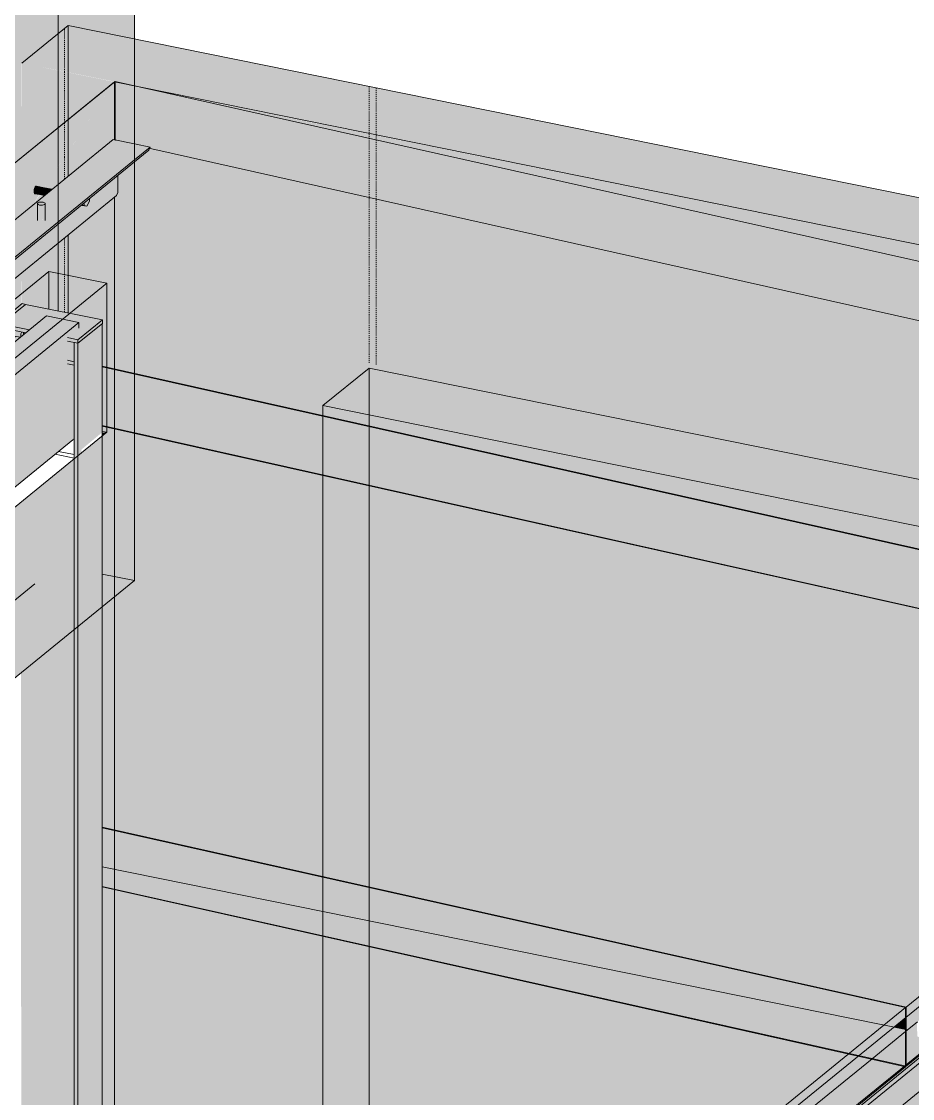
# Model space of a CAD drawing. Header units: inches. Extents: x -8719 to -3484, y -2874 to 4085.
# Drawn here: x -5121.7 to -5035.7, y -563.6 to -459.6 of the extents above; entities that cross this region are included whole.
import ezdxf

# ---------------------------------------------------------------- set-up
doc = ezdxf.new("R2010")
doc.units = ezdxf.units.IN
doc.header["$MEASUREMENT"] = 0
doc.linetypes.add('Dash 1_16_', pattern=[0.125, 0.0625, -0.0625])
for name, color, linetype, lineweight in [('A-DETL-1', 90, 'Dash 1_16_', 9), ('A-FLOR', 192, 'Continuous', 13), ('A-GENM', 5, 'Continuous', 9), ('I-WALL', 2, 'Continuous', 13), ('S-BEAM', 12, 'Continuous', 9), ('S-COLS', 52, 'Continuous', 9), ('S-COLS-1', 22, 'Continuous', 9), ('S-FNDN', 32, 'Continuous', 13), ('S-FSTN', 2, 'Continuous', 9)]:
    doc.layers.add(name, color=color, linetype=linetype, lineweight=lineweight)
for name, color, linetype, lineweight, transparency in [('A-FLOR-1', 192, 'Continuous', 13, 0.4), ('A-WALL-PATT-1', 235, 'Continuous', 13, 0.4), ('A-WALL-PATT-3', 25, 'Continuous', 13, 0.4), ('I-WALL-1', 2, 'Continuous', 13, 0.4), ('S-FNDN-2', 25, 'Continuous', 13, 0.4)]:
    doc.layers.add(name, color=color, linetype=linetype, lineweight=lineweight, transparency=transparency)

# ---------------------------------------------------------------- blocks, each defined once
blk = doc.blocks.new('LVL-Laminated Veneer Lumber - _2_-1 3_4_ x 11 7_8_ LVL-2285549-STRUCTURAL - 3D - SOUTHEAST')
at = {"layer": 'S-BEAM'}
for p, q in [((9149.02, -488.02), (9126.84, -506.07)), ((9129.98, -506.7), (9152.15, -488.66)), ((9149.02, -488.02), (9152.15, -488.66)), ((9152.15, -488.66), (9152.15, -489.21)), ((9151.56, -499.99), (9145.59, -504.85)), ((9151.69, -499.88), (9151.59, -499.97)), ((9129.98, -506.7), (9126.84, -506.07)), ((9143.48, -506.57), (9138.45, -510.66)), ((9136.34, -512.38), (9131.31, -516.47))]:
    blk.add_line(p, q, dxfattribs=at)
blk = doc.blocks.new('L-Angle - L6X4X1_2-2254302-STRUCTURAL - 3D - SOUTHEAST')
at = {"layer": 'S-BEAM'}
for p, q in [((9155.34, -623.12), (9263.72, -534.93)), ((9233.12, -556.19), (9231.97, -557.12)), ((9231.97, -557.12), (9228.75, -559.75)), ((9228.75, -559.75), (9217.19, -569.15))]:
    blk.add_line(p, q, dxfattribs=at)
blk = doc.blocks.new('L-Angle - L6X4X1_2-2285424-STRUCTURAL - 3D - SOUTHEAST')
at = {"layer": 'S-BEAM'}
for p, q in [((9155.46, -471), (9140.08, -483.51)), ((9155.46, -471), (9157.52, -471.41)), ((9157.52, -471.41), (9159.04, -471.72)), ((9157.52, -472.96), (9159.04, -471.72)), ((9157.52, -473.15), (9158.91, -472.02)), ((9159.04, -471.72), (9158.91, -472.02)), ((9158.91, -472.02), (9158.91, -472.02)), ((9139.64, -487.5), (9157.52, -472.96)), ((9139.83, -487.54), (9157.52, -473.15)), ((9155.91, -474.46), (9155.91, -476.12)), ((9141.64, -487.91), (9155.78, -476.41)), ((9140.08, -483.51), (9136.06, -486.78))]:
    blk.add_line(p, q, dxfattribs=at)
blk.add_polyline3d([(9155.91, -476.12, 0), (9155.78, -476.41, 0), (9155.78, -476.41, 0)], dxfattribs=at)
blk = doc.blocks.new('050523 - W_P_C - Fastenings - Lag Bolt or Thru Bolt - 3_4_ x 5_-2254116-STRUCTURAL - 3D - SOUTHEAST')
at = {"layer": 'A-GENM'}
for p, q in [((9152.45, -477.35), (9152.37, -477.33)), ((9152.64, -477.35), (9152.4, -477.3)), ((9152.64, -477.11), (9152.64, -477.35)), ((9152.9, -477.44), (9153.15, -476.94)), ((9153.15, -476.94), (9153.15, -476.7)), ((9152.9, -477.44), (9152.45, -477.35)), ((9152.64, -477.35), (9152.9, -477.44))]:
    blk.add_line(p, q, dxfattribs=at)
at = {"layer": 'S-FSTN'}
for p, q in [((9147.9, -476.22), (9148.32, -476.31)), ((9147.97, -475.51), (9148.02, -475.49)), ((9148.02, -475.49), (9148.05, -475.49)), ((9148.81, -475.64), (9148.05, -475.49)), ((9148.05, -475.49), (9148.06, -475.49)), ((9149.57, -475.79), (9148.81, -475.64)), ((9148.36, -476.31), (9148.81, -476.41))]:
    blk.add_line(p, q, dxfattribs=at)
for points in [[(9147.81, -475.99, 0), (9147.81, -475.9, 0), (9147.83, -475.8, 0), (9147.86, -475.71, 0), (9147.89, -475.62, 0), (9147.93, -475.56, 0), (9147.97, -475.51, 0)], [(9147.89, -476.22, 0), (9147.86, -476.19, 0), (9147.83, -476.14, 0), (9147.81, -476.07, 0), (9147.81, -475.99, 0)]]:
    blk.add_polyline3d(points, dxfattribs=at)
blk = doc.blocks.new('050523 - W_P_C - Fastenings - Lag Bolt or Thru Bolt - 3_4_ x 2_-V454-STRUCTURAL - 3D - SOUTHEAST')
at = {"layer": 'S-FSTN'}
for p, q in [((9148.15, -477.18), (9148.15, -478.8)), ((9148.15, -477.19), (9148.16, -477.23)), ((9148.16, -477.23), (9148.21, -477.26)), ((9148.21, -477.26), (9148.27, -477.29)), ((9148.27, -477.29), (9148.35, -477.32)), ((9148.35, -477.32), (9148.45, -477.33)), ((9148.69, -477.04), (9148.6, -477.03)), ((9148.64, -477.32), (9148.73, -477.31)), ((9148.73, -477.31), (9148.8, -477.28)), ((9148.9, -477.18), (9148.89, -477.17)), ((9148.89, -477.21), (9148.9, -477.18)), ((9148.9, -478.8), (9148.9, -477.18))]:
    blk.add_line(p, q, dxfattribs=at)
for points in [[(9148.18, -477.11, 0), (9148.15, -477.15, 0), (9148.15, -477.19, 0)], [(9148.4, -477.04, 0), (9148.31, -477.05, 0), (9148.24, -477.08, 0), (9148.18, -477.11, 0)], [(9148.6, -477.03, 0), (9148.5, -477.03, 0), (9148.42, -477.03, 0)], [(9148.46, -477.33, 0), (9148.54, -477.33, 0), (9148.64, -477.32, 0)], [(9148.89, -477.17, 0), (9148.88, -477.13, 0), (9148.83, -477.1, 0), (9148.77, -477.07, 0), (9148.69, -477.04, 0)], [(9148.8, -477.28, 0), (9148.86, -477.25, 0), (9148.89, -477.21, 0)]]:
    blk.add_polyline3d(points, dxfattribs=at)
blk = doc.blocks.new('051200 - Structural Steel Framing - Moment Frame - Bolted - 1-2326737-STRUCTURAL - 3D - SOUTHEAST')
at = {"layer": 'A-GENM'}
for p, q in [((9144.28, -489.29), (9144.31, -489.23)), ((9144.28, -489.79), (9144.28, -489.29)), ((9145.73, -489.58), (9145.35, -489.51)), ((9145.82, -489.4), (9145.73, -489.58)), ((9145.73, -489.58), (9145.73, -490.08)), ((9146.79, -489.69), (9146.79, -489.62)), ((9145.27, -489.85), (9146.48, -490.09)), ((9145.35, -490), (9145.73, -490.08)), ((9145.93, -490.16), (9145.56, -490.08)), ((9145.73, -490.08), (9145.93, -490.16)), ((9145.93, -490.16), (9146.02, -489.98)), ((9144.28, -491.58), (9144.31, -491.52)), ((9144.28, -491.88), (9144.28, -491.58))]:
    blk.add_line(p, q, dxfattribs=at)
for points in [[(9146.59, -489.62, 0), (9146.56, -489.69, 0), (9146.53, -489.76, 0), (9146.52, -489.84, 0), (9146.52, -489.92, 0)], [(9146.78, -489.85, 0), (9146.79, -489.77, 0), (9146.79, -489.69, 0)], [(9146.52, -489.92, 0), (9146.52, -489.99, 0), (9146.53, -490.05, 0)]]:
    blk.add_polyline3d(points, dxfattribs=at)
at = {"layer": 'S-FSTN'}
for p, q in [((9144.31, -488.76), (9146.66, -486.84)), ((9146.99, -486.91), (9144.64, -488.82)), ((9146.99, -486.91), (9144.64, -488.82)), ((9146.99, -486.91), (9146.66, -486.84)), ((9154.41, -488.41), (9146.99, -486.91)), ((9144.31, -491.86), (9144.31, -488.76)), ((9144.31, -488.76), (9144.64, -488.82)), ((9152.05, -490.32), (9154.41, -488.41)), ((9154.41, -488.75), (9152.05, -490.67)), ((9154.41, -488.75), (9154.41, -488.41)), ((9144.64, -488.82), (9147.36, -489.37)), ((9144.64, -489.17), (9144.64, -488.82)), ((9144.64, -488.82), (9144.64, -491.59)), ((9145, -489.24), (9144.64, -489.17)), ((9147.02, -489.65), (9145, -489.24)), ((9151.03, -490.12), (9152.05, -490.32)), ((9152.05, -490.67), (9151.03, -490.46)), ((9152.05, -490.67), (9152.05, -490.32)), ((9145, -491.09), (9145.2, -491.13)), ((9151.03, -492.31), (9151.7, -492.45)), ((9151.7, -492.79), (9151.03, -492.65)), ((9151.7, -492.79), (9151.7, -492.45)), ((9150.18, -501.12), (9151.7, -501.42)), ((9151.7, -501.77), (9149.84, -501.39)), ((9151.7, -501.77), (9151.7, -501.42))]:
    blk.add_line(p, q, dxfattribs=at)

msp = doc.modelspace()

# ---------------------------------------------------------------- hatches: boundary and pattern name
at = {"layer": 'A-FLOR-1'}
h = msp.add_hatch(color=256, dxfattribs=at)
h.paths.add_polyline_path([(-5126.66, -487.91), (-5112.49, -476.34), (-5112.39, -476.12), (-5112.39, -474.46), (-5110.78, -473.15), (-5110.78, -471.41), (-5112.84, -471), (-5128.22, -483.51), (-5128.66, -487.51), (-5126.69, -487.91)], flags=0)
h.paths.add_polyline_path([(-5120.15, -477.19), (-5120.09, -477.26), (-5120.14, -477.2)], flags=0)
h.paths.add_polyline_path([(-5119.76, -478.7), (-5120.03, -478.66), (-5120.15, -478.56), (-5120.12, -477.11), (-5119.86, -477.04), (-5119.44, -477.12), (-5119.42, -477.13), (-5119.41, -477.33), (-5119.45, -478.62), (-5119.66, -478.69)], flags=0)
h.paths.add_polyline_path([(-5115.41, -477.44), (-5115.92, -477.33), (-5115.15, -476.71), (-5115.15, -476.94), (-5115.31, -477.26)], flags=0)
for points in [[(-5110.78, -473.15), (-5109.39, -472.02), (-5109.26, -471.72), (-5110.78, -471.41), (-5110.78, -473.15)], [(-4993.37, -519.86), (-4990.33, -517.39), (-5088.13, -497.59), (-5088.13, -498.66), (-4993.42, -519.84)], [(-4993.42, -520.88), (-4993.37, -520.83), (-4993.37, -519.86), (-5088.13, -498.66), (-5088.13, -498.72), (-4993.42, -519.9)], [(-4998.87, -524.34), (-4993.42, -519.9), (-5088.13, -498.72), (-5088.13, -504.37), (-5001, -523.86)], [(-5036.27, -554.77), (-4998.87, -524.34), (-5088.13, -504.37), (-5088.13, -543.17), (-5036.33, -554.76)], [(-5036.27, -555.74), (-4997.93, -524.55), (-4998.87, -524.34), (-5036.27, -554.77)], [(-5036.12, -556.95), (-5001, -528.38), (-5001, -527.04), (-5036.27, -555.74), (-5036.27, -556.92)], [(-5036.27, -560.33), (-5001, -531.6), (-5001, -528.38), (-5002.79, -529.89), (-5002.33, -529.97), (-5002.32, -529.98), (-5002.3, -530.18), (-5002.34, -531.47), (-5002.55, -531.55), (-5002.84, -531.54), (-5003.03, -531.45), (-5003.05, -531.41), (-5003.09, -530.08), (-5018.86, -542.96), (-5018.4, -543.05), (-5018.38, -543.06), (-5018.37, -543.26), (-5018.4, -544.54), (-5018.62, -544.62), (-5018.91, -544.61), (-5019.1, -544.53), (-5019.11, -544.49), (-5019.16, -543.15), (-5034.93, -556.04), (-5034.47, -556.12), (-5034.45, -556.13), (-5034.43, -556.33), (-5034.47, -557.62), (-5034.69, -557.7), (-5034.98, -557.69), (-5035.16, -557.6), (-5035.18, -557.56), (-5035.23, -556.23), (-5036.27, -557.1), (-5036.27, -559.37)], [(-5036.27, -560.48), (-5004.58, -534.7), (-5004.58, -534.55), (-5036.27, -560.33)], [(-5036.33, -555.79), (-5036.27, -555.74), (-5036.27, -554.77), (-5088.13, -543.17), (-5088.13, -543.23), (-5036.33, -554.81)], [(-5038.39, -556.49), (-5036.33, -554.81), (-5088.13, -543.23), (-5088.13, -546.42), (-5046.68, -554.81)], [(-5041.78, -559.25), (-5038.39, -556.49), (-5088.13, -546.42), (-5088.13, -548.88), (-5055.35, -556.21)], [(-5037.43, -556.69), (-5036.33, -555.79), (-5036.33, -554.81), (-5038.39, -556.49), (-5037.82, -556.61)], [(-5036.33, -556.91), (-5036.33, -555.79), (-5037.43, -556.69)], [(-5036.27, -556.92), (-5036.27, -555.74), (-5036.33, -555.79), (-5036.33, -556.91)], [(-5040.84, -559.46), (-5037.43, -556.69), (-5038.39, -556.49), (-5041.78, -559.25)], [(-5039.55, -559.75), (-5036.33, -557.12), (-5036.33, -556.91), (-5037.43, -556.69), (-5040.84, -559.46)], [(-5036.42, -560.45), (-5036.33, -560.38), (-5036.33, -557.12), (-5039.55, -559.75), (-5037.39, -560.23)], [(-5036.33, -557.12), (-5036.27, -557.08), (-5036.27, -556.92), (-5036.33, -556.91)], [(-5036.33, -560.38), (-5036.27, -560.33), (-5036.27, -557.08), (-5036.33, -557.12), (-5036.33, -559.42)], [(-5036.27, -557.08), (-5036.12, -556.95), (-5036.27, -556.92)], [(-5079.18, -590.66), (-5040.84, -559.46), (-5041.78, -559.25), (-5079.18, -589.68)], [(-5079.18, -591.99), (-5039.55, -559.75), (-5040.84, -559.46), (-5079.18, -590.66), (-5079.18, -591.35)], [(-5079.18, -595.24), (-5036.42, -560.45), (-5039.55, -559.75), (-5051, -569.11), (-5050.54, -569.2), (-5050.52, -569.21), (-5050.5, -569.41), (-5050.54, -570.69), (-5050.76, -570.77), (-5051.07, -570.75), (-5051.23, -570.67), (-5051.25, -570.64), (-5051.3, -569.3), (-5067.06, -582.19), (-5066.61, -582.27), (-5066.59, -582.28), (-5066.57, -582.48), (-5066.61, -583.77), (-5066.83, -583.85), (-5067.11, -583.84), (-5067.3, -583.75), (-5067.32, -583.71), (-5067.37, -582.38), (-5079.18, -591.99), (-5079.18, -594.61)], [(-5079.18, -595.39), (-5036.33, -560.47), (-5036.46, -560.48), (-5079.18, -595.24)], [(-5036.33, -560.47), (-5036.33, -560.38), (-5036.42, -560.45)], [(-5036.27, -560.48), (-5036.27, -560.33), (-5036.33, -560.38), (-5036.33, -560.47)]]:
    msp.add_hatch(color=256, dxfattribs=at).paths.add_polyline_path(points, flags=0)
h = msp.add_hatch(color=256, dxfattribs=at)
h.paths.add_polyline_path([(-5119.45, -477.25), (-5119.66, -477.32), (-5119.5, -477.26)], flags=0)
h.paths.add_polyline_path([(-5119.76, -478.7), (-5119.49, -478.64), (-5119.41, -478.54), (-5119.45, -477.12), (-5119.57, -477.06), (-5119.99, -477.07), (-5120.14, -477.15), (-5120.15, -477.23), (-5120.13, -478.61), (-5119.95, -478.69), (-5119.83, -478.7)], flags=0)
h.paths.add_polyline_path([(-5115.41, -477.44), (-5115.15, -476.94), (-5115.15, -476.71), (-5115.92, -477.33), (-5115.66, -477.39)], flags=0)
h = msp.add_hatch(color=256, dxfattribs=at)
h.paths.add_polyline_path([(-5079.18, -589.68), (-5041.78, -559.25), (-5088.13, -548.88), (-5088.18, -569.92), (-5092.6, -573.27), (-5112.73, -569.19), (-5113.9, -570.08), (-5113.9, -581.91), (-5079.23, -589.67)], flags=0)
h.paths.add_polyline_path([(-5123.66, -579.73), (-5123.66, -577.47), (-5125.96, -579.22), (-5125.48, -579.32)], flags=0)
at = {"layer": 'A-WALL-PATT-1'}
for points in [[(-5121.68, -472.71), (-5112.73, -465.42), (-5121.68, -463.61), (-5121.68, -472.7)], [(-5121.68, -478.19), (-5120.6, -477.31), (-5119.98, -476.3), (-5120.45, -476.19), (-5120.49, -475.99), (-5120.45, -475.71), (-5120.33, -475.51), (-5120.24, -475.49), (-5119.48, -475.62), (-5112.74, -465.44), (-5121.68, -472.71), (-5121.68, -476.98)], [(-5110.78, -468.44), (-5110.78, -465.82), (-5112.73, -465.43)], [(-4966.59, -499.04), (-4966.2, -498.72), (-4966.2, -495.09), (-5107.95, -466.44), (-4966.59, -498.07)], [(-5128.22, -483.51), (-5121.68, -478.19), (-5121.68, -472.71), (-5127.56, -477.5), (-5128.03, -481.74)], [(-5119.94, -476.31), (-5119.49, -475.64), (-5120.33, -475.51), (-5120.45, -475.71), (-5120.49, -475.99), (-5120.45, -476.19), (-5120.41, -476.22), (-5119.98, -476.3)], [(-5119.49, -476.41), (-5118.74, -475.79), (-5119.52, -475.67), (-5119.94, -476.31), (-5119.82, -476.34)], [(-5113.47, -493.05), (-5113.47, -492.99), (-5113.9, -492.89), (-5113.9, -492.95)], [(-5113.47, -498.7), (-5113.47, -493.05), (-5113.9, -492.95), (-5113.9, -498.61), (-5113.74, -498.64)], [(-5112.73, -493.21), (-5112.73, -493.15), (-5113.47, -492.99), (-5113.47, -493.05)], [(-5112.73, -498.87), (-5112.73, -493.21), (-5113.47, -493.05), (-5113.47, -498.7)], [(-5110.78, -493.65), (-5110.78, -493.59), (-5112.73, -493.15), (-5112.73, -493.21)], [(-5110.78, -499.3), (-5110.78, -493.65), (-5112.73, -493.21), (-5112.73, -498.87)], [(-5113.9, -499.61), (-5113.47, -499.26), (-5113.9, -499.32)], [(-5112.73, -537.66), (-5112.73, -515.16), (-5113.9, -516.11), (-5113.9, -537.4)], [(-5112.73, -537.72), (-5112.73, -537.66), (-5113.9, -537.4), (-5113.9, -537.46)], [(-5112.73, -541.44), (-5112.73, -537.72), (-5113.9, -537.46), (-5113.9, -541.21)], [(-5112.73, -543.38), (-5112.73, -541.44), (-5113.9, -541.21), (-5113.9, -543.12)], [(-5092.6, -547.88), (-5092.6, -545.52), (-5112.73, -541.44), (-5112.73, -543.38), (-5106.89, -544.68)], [(-5112.73, -568.56), (-5112.73, -543.38), (-5113.9, -543.12), (-5113.9, -568.33), (-5112.98, -568.51)], [(-5092.6, -572.64), (-5092.6, -547.88), (-5112.73, -543.38), (-5112.73, -568.56), (-5106.19, -569.89)]]:
    msp.add_hatch(color=256, dxfattribs=at).paths.add_polyline_path(points, flags=0)
h = msp.add_hatch(color=256, dxfattribs=at)
h.paths.add_polyline_path([(-5113.9, -516.11), (-5112.73, -515.16), (-5112.73, -498.87), (-5113.47, -498.7), (-5113.47, -499.26), (-5113.9, -499.61), (-5113.9, -513.58)], flags=0)
h.paths.add_polyline_path([(-5112.73, -493.15), (-5112.73, -476.58), (-5121.68, -483.91), (-5121.64, -486.84), (-5119.06, -487.37), (-5119.06, -483.74), (-5113.47, -484.87), (-5113.47, -492.99)], flags=0)
h.paths.add_polyline_path([(-5120.6, -477.31), (-5119.55, -476.39), (-5119.95, -476.34), (-5120.49, -477.15)], flags=0)
h.paths.add_polyline_path([(-5118.74, -475.79), (-5112.84, -471), (-5112.73, -471), (-5112.74, -465.44), (-5119.49, -475.64), (-5119.16, -475.71)], flags=0)
h = msp.add_hatch(color=256, dxfattribs=at)
h.paths.add_polyline_path([(-5112.73, -515.16), (-5110.78, -513.58), (-5110.78, -499.3), (-5112.73, -498.87), (-5112.73, -513.58)], flags=0)
h.paths.add_polyline_path([(-5110.78, -493.59), (-5110.78, -473.15), (-5112.39, -474.46), (-5112.43, -476.19), (-5112.52, -476.41), (-5112.73, -476.58), (-5112.73, -493.15)], flags=0)
h.paths.add_polyline_path([(-5110.78, -471.41), (-5110.78, -468.44), (-5112.73, -465.43), (-5112.73, -471.02), (-5112.26, -471.11)], flags=0)
h = msp.add_hatch(color=256, dxfattribs=at)
h.paths.add_polyline_path([(-5092.6, -542.17), (-5092.6, -503.37), (-5110.78, -499.3), (-5110.78, -513.58), (-5112.73, -515.16), (-5112.73, -537.66), (-5100.81, -540.33)], flags=0)
h.paths.add_polyline_path([(-4990.33, -517.39), (-4966.59, -498.07), (-5110.78, -465.82), (-5110.78, -471.41), (-5109.26, -471.72), (-5109.39, -472.02), (-5110.78, -473.15), (-5110.78, -493.59), (-5092.6, -497.66), (-5092.6, -496.69), (-5088.13, -493.06), (-5088.13, -497.59), (-4993.37, -516.77)], flags=0)
h = msp.add_hatch(color=256, dxfattribs=at)
h.paths.add_polyline_path([(-5190.87, -578.76), (-5183, -572.69), (-5183.15, -572.13), (-5201.56, -568.01), (-5201.55, -568.7), (-5201.26, -568.76), (-5201.26, -569.45), (-5199.02, -575.18)], flags=0)
h.paths.add_polyline_path([(-5184.81, -566.05), (-5186.76, -558.9), (-5191.58, -562.82), (-5194.42, -562.25), (-5194.42, -562.88), (-5194.12, -562.95), (-5194.12, -563.97), (-5192.55, -564.32)], flags=0)
h.paths.add_polyline_path([(-5194.42, -559.46), (-5192.79, -558.12), (-5194.42, -557.79), (-5194.42, -559.14)], flags=0)
h.paths.add_polyline_path([(-5162.97, -557.24), (-5149.61, -546.94), (-5149.61, -535.13), (-5155.83, -533.74), (-5166.09, -542.09), (-5163.02, -557)], flags=0)
h.paths.add_polyline_path([(-5165.86, -536.21), (-5164.22, -534.88), (-5165.86, -534.55), (-5165.86, -535.9)], flags=0)
h.paths.add_polyline_path([(-5133.26, -531.87), (-5123.66, -524.06), (-5123.66, -507.56), (-5133.26, -515.37), (-5133.26, -529.49)], flags=0)
h.paths.add_polyline_path([(-5149.61, -529.41), (-5149.66, -528.72), (-5150.32, -529.25)], flags=0)
h.paths.add_polyline_path([(-5151.57, -524.59), (-5149.94, -523.26), (-5151.57, -522.93), (-5151.57, -524.28)], flags=0)
h.paths.add_polyline_path([(-5123.69, -488.51), (-5121.68, -486.83), (-5121.68, -483.86), (-5126.66, -487.91), (-5123.75, -488.5)], flags=0)
h = msp.add_hatch(color=256, dxfattribs=at)
h.paths.add_polyline_path([(-5113.9, -499.32), (-5113.47, -499.26), (-5113.47, -498.7), (-5113.9, -498.61), (-5113.9, -499.26)], flags=0)
h.paths.add_polyline_path([(-5113.47, -492.99), (-5113.47, -484.87), (-5119.06, -483.74), (-5119.06, -487.37), (-5113.9, -488.41), (-5113.9, -492.89)], flags=0)
h = msp.add_hatch(color=256, dxfattribs=at)
h.paths.add_polyline_path([(-5092.6, -542.23), (-5092.6, -542.17), (-5112.73, -537.66), (-5112.73, -537.72), (-5101.06, -540.33)], flags=0)
h.paths.add_polyline_path([(-4977.58, -507.99), (-4966.59, -499.04), (-4966.59, -498.07), (-4974.53, -504.53)], flags=0)
h.paths.add_polyline_path([(-5092.6, -497.72), (-5092.6, -497.66), (-5110.78, -493.59), (-5110.78, -493.65), (-5092.88, -497.65)], flags=0)
h = msp.add_hatch(color=256, dxfattribs=at)
h.paths.add_polyline_path([(-5092.6, -545.52), (-5092.6, -542.23), (-5112.73, -537.72), (-5112.73, -541.44), (-5106.32, -542.74)], flags=0)
h.paths.add_polyline_path([(-5092.6, -503.37), (-5092.6, -497.72), (-5110.78, -493.65), (-5110.78, -499.3), (-5094.46, -502.95)], flags=0)
at = {"layer": 'A-WALL-PATT-3'}
h = msp.add_hatch(color=256, dxfattribs=at)
h.paths.add_polyline_path([(-5120.63, -634.84), (-5117.64, -632.4), (-5117.86, -632.34), (-5117.92, -632.27), (-5117.92, -630.55), (-5118.68, -630.38), (-5118.73, -630.17), (-5118.68, -629.89), (-5118.56, -629.69), (-5118.48, -629.67), (-5117.92, -629.79), (-5117.92, -629.52), (-5119.64, -629.18), (-5119.67, -630.24), (-5119.89, -630.32), (-5120.18, -630.31), (-5120.37, -630.22), (-5120.38, -630.18), (-5120.38, -629.64), (-5121.08, -630.21), (-5121.08, -634.29), (-5120.88, -634.68)], flags=0)
h.paths.add_polyline_path([(-5117.17, -632.03), (-5116.07, -631.13), (-5116.3, -631.07), (-5116.36, -630.99), (-5116.36, -630.87), (-5117.17, -630.71), (-5117.17, -631.22)], flags=0)
h.paths.add_polyline_path([(-5115.11, -630.35), (-5105.15, -622.25), (-5107.39, -621.84), (-5115.61, -628.53), (-5115.61, -630.25), (-5115.32, -630.31)], flags=0)
h.paths.add_polyline_path([(-5116.36, -630.1), (-5116.36, -629.14), (-5117.05, -629.7), (-5117.17, -629.72), (-5117.17, -629.94), (-5116.45, -630.08)], flags=0)
h.paths.add_polyline_path([(-5104.4, -621.64), (-5094.44, -613.53), (-5096.68, -613.12), (-5106.6, -621.19), (-5104.61, -621.59)], flags=0)
h.paths.add_polyline_path([(-5093.69, -612.92), (-5083.73, -604.82), (-5085.97, -604.41), (-5095.88, -612.48), (-5093.9, -612.88)], flags=0)
h.paths.add_polyline_path([(-5082.98, -604.2), (-5073.02, -596.1), (-5075.25, -595.69), (-5085.17, -603.76), (-5083.19, -604.16)], flags=0)
h.paths.add_polyline_path([(-5072.27, -595.49), (-5062.31, -587.38), (-5064.54, -586.97), (-5074.46, -595.04), (-5072.47, -595.44)], flags=0)
h.paths.add_polyline_path([(-5061.55, -586.77), (-5051.59, -578.67), (-5053.83, -578.26), (-5063.75, -586.33), (-5061.76, -586.73)], flags=0)
h.paths.add_polyline_path([(-5050.84, -578.05), (-5040.88, -569.95), (-5043.12, -569.54), (-5053.04, -577.61), (-5051.05, -578.01)], flags=0)
h.paths.add_polyline_path([(-5040.13, -569.34), (-5030.17, -561.23), (-5032.41, -560.82), (-5042.32, -568.89), (-5040.34, -569.3)], flags=0)
h.paths.add_polyline_path([(-5029.42, -560.62), (-5019.46, -552.52), (-5021.69, -552.11), (-5031.61, -560.18), (-5029.63, -560.58)], flags=0)
h.paths.add_polyline_path([(-5018.71, -551.9), (-5008.74, -543.8), (-5010.98, -543.39), (-5020.9, -551.46), (-5018.91, -551.86)], flags=0)
h.paths.add_polyline_path([(-5007.99, -543.19), (-5004.58, -540.41), (-5004.58, -538.18), (-5010.19, -542.74), (-5008.2, -543.15)], flags=0)
at = {"layer": 'I-WALL-1'}
msp.add_hatch(color=256, dxfattribs=at).paths.add_polyline_path([(-5146.59, -483.88), (-5117.21, -459.98), (-5110.78, -461.28), (-5110.78, -378.36), (-5111.79, -379.18), (-5111.79, -391.38), (-5129.09, -405.46), (-5129.09, -407.1), (-5130.43, -408.19), (-5132.05, -407.86), (-5150.51, -422.89), (-5150.51, -424.54), (-5151.85, -425.62), (-5153.47, -425.3), (-5171.94, -440.32), (-5171.94, -441.97), (-5173.28, -443.06), (-5174.9, -442.73), (-5193.36, -457.76), (-5193.36, -459.4), (-5194.7, -460.49), (-5196.32, -460.16), (-5209.75, -471.09), (-5203.47, -472.36), (-5201.9, -471.09), (-5200.55, -471.36), (-5200.55, -472.95), (-5178.35, -477.45), (-5178.35, -451.93), (-5167.21, -442.86), (-5167.21, -439.69), (-5164.09, -440.32), (-5150.11, -428.94), (-5150.11, -425.78), (-5146.99, -426.41), (-5132.95, -414.98), (-5132.95, -411.82), (-5129.84, -412.45), (-5125.46, -408.89), (-5124.12, -409.16), (-5124.12, -446.12), (-5165.75, -480), (-5160.05, -481.15)], flags=0)
h = msp.add_hatch(color=256, dxfattribs=at)
h.paths.add_polyline_path([(-5423.33, -750.83), (-5422.53, -750.18), (-5420.74, -750.54), (-5413.86, -744.95), (-5413.86, -743.13), (-5386.54, -720.9), (-5386.54, -710.04), (-5423.33, -702.6), (-5423.33, -708.89), (-5418.7, -705.12), (-5417.13, -705.44), (-5417.13, -706.81), (-5417.75, -707.31), (-5417.75, -714.8), (-5417.13, -714.92), (-5417.13, -716.29), (-5415.06, -716.71), (-5404.38, -708.02), (-5402.81, -708.34), (-5402.81, -709.71), (-5403.43, -710.21), (-5403.43, -717.7), (-5402.81, -717.82), (-5402.81, -719.19), (-5400.74, -719.61), (-5390.06, -710.92), (-5389.67, -711), (-5423.33, -738.39), (-5423.33, -750.01)], flags=0)
h.paths.add_polyline_path([(-5423.33, -737.99), (-5422.92, -737.66), (-5423.33, -737.57)], flags=0)
h.paths.add_polyline_path([(-5136.98, -516.47), (-5131.97, -512.38), (-5131.97, -511.01), (-5131.66, -510.76), (-5131.66, -502.96), (-5131.97, -502.9), (-5131.97, -501.53), (-5135.1, -500.89), (-5141.46, -506.07), (-5136.98, -506.98), (-5137.01, -508.37), (-5137.29, -508.6), (-5137.29, -516.4), (-5136.98, -516.46)], flags=0)
h.paths.add_polyline_path([(-5129.84, -510.65), (-5124.82, -506.57), (-5124.82, -505.2), (-5124.52, -504.95), (-5124.52, -497.15), (-5124.82, -497.09), (-5124.82, -495.72), (-5127.96, -495.08), (-5134.32, -500.26), (-5129.84, -501.17), (-5129.87, -502.56), (-5130.15, -502.79), (-5130.15, -510.58), (-5129.84, -510.65)], flags=0)
h.paths.add_polyline_path([(-5122.7, -504.84), (-5116.61, -499.88), (-5116.61, -492.79), (-5117.27, -492.65), (-5117.27, -492.31), (-5116.61, -491.77), (-5116.61, -490.59), (-5117.27, -490.46), (-5117.27, -490.12), (-5116.15, -489.21), (-5116.15, -488.66), (-5119.28, -488.02), (-5124.02, -491.88), (-5123.99, -488.76), (-5123.69, -488.51), (-5165.75, -480), (-5172.29, -485.32), (-5122.7, -495.35), (-5122.73, -496.75), (-5123.01, -496.97), (-5123.01, -504.77), (-5122.7, -504.84)], flags=0)
h.paths.add_polyline_path([(-5181.42, -483.47), (-5178.35, -480.98), (-5178.35, -477.45), (-5200.55, -472.95), (-5200.55, -479.59), (-5182.94, -483.16)], flags=0)
h.paths.add_polyline_path([(-5210, -477.68), (-5209.39, -477.18), (-5209.39, -474.01), (-5206.27, -474.64), (-5203.47, -472.36), (-5209.75, -471.09), (-5214.79, -475.19), (-5214.79, -476.71), (-5210.28, -477.63)], flags=0)
h = msp.add_hatch(color=256, dxfattribs=at)
h.paths.add_polyline_path([(-5116.61, -492.79), (-5116.61, -491.77), (-5117.27, -492.31), (-5117.27, -492.65), (-5116.71, -492.77)], flags=0)
h.paths.add_polyline_path([(-5123.99, -491.86), (-5123.66, -491.59), (-5123.66, -489.17), (-5121.28, -489.65), (-5119.28, -488.02), (-5116.15, -488.66), (-5116.15, -489.21), (-5117.27, -490.12), (-5117.27, -490.46), (-5116.25, -490.67), (-5113.9, -488.75), (-5113.9, -488.41), (-5121.68, -486.87), (-5123.99, -488.82), (-5123.99, -491.04)], flags=0)
h.paths.add_polyline_path([(-5123.3, -491.3), (-5122.01, -490.25), (-5122.39, -490.35), (-5123.3, -491.09)], flags=0)
h = msp.add_hatch(color=256, dxfattribs=at)
h.paths.add_polyline_path([(-5137.76, -518.46), (-5138.35, -518.35), (-5138.41, -518.46)], flags=0)
h.paths.add_polyline_path([(-5137.35, -614.66), (-5135.34, -613.02), (-5135.34, -516.49), (-5136.68, -516.22), (-5136.98, -516.49), (-5136.98, -517.83), (-5137.76, -518.46), (-5137.46, -518.46), (-5137.46, -518.79), (-5142.27, -522.7), (-5142.27, -613.66), (-5139.81, -614.16)], flags=0)
h.paths.add_polyline_path([(-5123.66, -524.06), (-5113.9, -516.11), (-5113.9, -499.61), (-5115.91, -501.25), (-5115.91, -500.93), (-5113.9, -499.26), (-5113.9, -488.75), (-5116.25, -490.67), (-5116.61, -490.59), (-5116.61, -499.88), (-5116.71, -499.97), (-5116.61, -499.99), (-5116.61, -500.96), (-5116.5, -501.73), (-5123.66, -507.56), (-5123.66, -517.56)], flags=0)
h.paths.add_polyline_path([(-5123.66, -491.59), (-5123.3, -491.3), (-5123.3, -491.09), (-5122.23, -490.28), (-5122, -490.23), (-5121.86, -490.08), (-5122.29, -490), (-5122.39, -490.15), (-5122.95, -490), (-5122.95, -489.5), (-5122.91, -489.32), (-5123.66, -489.17), (-5123.66, -491.04)], flags=0)
h.paths.add_polyline_path([(-5121.77, -490.05), (-5121.77, -489.99), (-5121.78, -489.99)], flags=0)
h.paths.add_polyline_path([(-5121.54, -489.87), (-5121.28, -489.65), (-5121.51, -489.62), (-5121.53, -489.84)], flags=0)
h = msp.add_hatch(color=256, dxfattribs=at)
h.paths.add_polyline_path([(-5124.02, -491.88), (-5123.99, -491.86), (-5124.02, -491.65)], flags=0)
h.paths.add_polyline_path([(-5122.37, -490.16), (-5122.23, -490.01), (-5121.77, -490.05), (-5121.78, -489.84), (-5121.77, -489.55), (-5122.89, -489.38), (-5122.95, -489.63), (-5122.9, -490.02), (-5122.39, -490.15)], flags=0)
h.paths.add_polyline_path([(-5121.77, -490.05), (-5121.51, -489.77), (-5121.53, -489.6), (-5121.71, -489.62), (-5121.77, -489.84), (-5121.77, -489.99)], flags=0)
at = {"layer": 'S-COLS-1'}
for points in [[(-5116.25, -624.7), (-5113.9, -622.78), (-5113.9, -516.11), (-5116.25, -518.03), (-5116.25, -624.69)], [(-5116.61, -623.49), (-5116.61, -518.32), (-5121.75, -522.51), (-5121.7, -622.45), (-5116.71, -623.46)], [(-5116.25, -624.7), (-5116.25, -518.03), (-5116.61, -518.32), (-5116.61, -624.62), (-5116.26, -624.69)]]:
    msp.add_hatch(color=256, dxfattribs=at).paths.add_polyline_path(points, flags=0)
at = {"layer": 'S-FNDN-2'}
for points in [[(-5110.78, -465.81), (-5110.78, -461.28), (-5117.21, -459.98), (-5121.68, -463.61), (-5111.75, -465.59)], [(-5137.64, -485.69), (-5121.68, -472.7), (-5121.72, -463.64), (-5146.59, -483.88), (-5139.45, -485.32)], [(-5110.78, -465.82), (-5110.78, -465.81), (-5112.72, -465.42)], [(-5088.13, -497.59), (-5088.13, -493.06), (-5092.6, -496.69), (-5088.38, -497.54)], [(-5088.13, -548.88), (-5088.13, -546.42), (-5092.6, -545.52), (-5092.6, -547.88), (-5091.2, -548.19)], [(-5091.94, -572.77), (-5088.13, -569.89), (-5088.13, -548.88), (-5092.6, -547.88), (-5092.56, -572.65)]]:
    msp.add_hatch(color=256, dxfattribs=at).paths.add_polyline_path(points, flags=0)
h = msp.add_hatch(color=256, dxfattribs=at)
h.paths.add_polyline_path([(-4957.25, -496.9), (-4952.78, -493.27), (-4958.15, -492.18), (-4961.73, -495.09), (-4961.73, -495.99), (-4958.15, -496.71)], flags=0)
h.paths.add_polyline_path([(-4966.2, -495.09), (-4961.73, -491.45), (-5110.78, -461.28), (-5110.78, -465.81), (-5107.95, -466.39), (-4966.59, -495.01)], flags=0)
h = msp.add_hatch(color=256, dxfattribs=at)
h.paths.add_polyline_path([(-5088.13, -543.17), (-5088.13, -504.37), (-5092.6, -503.37), (-5092.6, -542.17), (-5090.89, -542.55)], flags=0)
h.paths.add_polyline_path([(-5088.13, -498.66), (-5088.13, -497.59), (-5092.6, -496.69), (-5092.6, -497.66), (-5088.44, -498.59)], flags=0)
h = msp.add_hatch(color=256, dxfattribs=at)
h.paths.add_polyline_path([(-5088.13, -543.23), (-5088.13, -543.17), (-5092.6, -542.17), (-5092.6, -542.23), (-5090.89, -542.61)], flags=0)
h.paths.add_polyline_path([(-5088.13, -498.72), (-5088.13, -498.66), (-5092.6, -497.66), (-5092.6, -497.72), (-5088.44, -498.65)], flags=0)
h = msp.add_hatch(color=256, dxfattribs=at)
h.paths.add_polyline_path([(-5088.13, -546.42), (-5088.13, -543.23), (-5092.6, -542.23), (-5092.6, -545.52), (-5091.07, -545.83)], flags=0)
h.paths.add_polyline_path([(-5088.13, -504.37), (-5088.13, -498.72), (-5092.6, -497.72), (-5092.6, -503.37), (-5088.75, -504.23)], flags=0)
h = msp.add_hatch(color=256, dxfattribs=at)
h.paths.add_polyline_path([(-5117.05, -629.7), (-5116.36, -629.14), (-5116.36, -625.65), (-5117.17, -626.32), (-5117.17, -629.67)], flags=0)
h.paths.add_polyline_path([(-5117.92, -629.52), (-5117.92, -626.92), (-5119.64, -628.32), (-5119.64, -629.18), (-5118.33, -629.44)], flags=0)
h.paths.add_polyline_path([(-5120.38, -629.02), (-5120.38, -628.93), (-5120.48, -629.01)], flags=0)
h.paths.add_polyline_path([(-5115.61, -628.53), (-5107.41, -621.79), (-5107.97, -621.66), (-5108.02, -621.46), (-5107.95, -621.12), (-5107.85, -620.98), (-5107.77, -620.96), (-5106.58, -621.18), (-5096.69, -613.08), (-5097.26, -612.94), (-5097.31, -612.74), (-5097.26, -612.46), (-5097.14, -612.26), (-5097.06, -612.24), (-5095.86, -612.46), (-5085.98, -604.36), (-5086.55, -604.23), (-5086.6, -604.02), (-5086.55, -603.74), (-5086.43, -603.54), (-5086.34, -603.52), (-5085.15, -603.74), (-5075.27, -595.64), (-5075.83, -595.51), (-5075.88, -595.31), (-5075.83, -595.02), (-5075.72, -594.83), (-5075.63, -594.81), (-5074.44, -595.03), (-5064.56, -586.93), (-5065.12, -586.79), (-5065.17, -586.59), (-5065.12, -586.31), (-5065, -586.11), (-5064.92, -586.09), (-5063.73, -586.31), (-5053.84, -578.21), (-5054.41, -578.08), (-5054.46, -577.87), (-5054.41, -577.59), (-5054.29, -577.39), (-5054.21, -577.37), (-5053.01, -577.59), (-5043.13, -569.49), (-5043.7, -569.36), (-5043.75, -569.16), (-5043.7, -568.87), (-5043.58, -568.68), (-5043.5, -568.66), (-5042.3, -568.88), (-5032.42, -560.78), (-5032.99, -560.64), (-5033.04, -560.44), (-5032.99, -560.16), (-5032.87, -559.96), (-5032.78, -559.94), (-5031.59, -560.16), (-5021.71, -552.06), (-5022.27, -551.93), (-5022.32, -551.72), (-5022.27, -551.44), (-5022.16, -551.25), (-5022.07, -551.22), (-5020.88, -551.44), (-5011, -543.34), (-5011.56, -543.21), (-5011.61, -543.01), (-5011.56, -542.73), (-5011.44, -542.53), (-5011.36, -542.51), (-5010.17, -542.73), (-5004.58, -538.18), (-5004.58, -534.7), (-5112.96, -622.89), (-5112.96, -623.38), (-5115.61, -625.56), (-5115.61, -625.76)], flags=0)

# ---------------------------------------------------------------- linework, layer by layer
at = {"layer": 'A-DETL-1'}
for p, q in [((-5117.55, -464.45), (-5117.55, -460.25)), ((-5117.55, -469.34), (-5117.55, -464.45)), ((-5088.13, -465.87), (-5088.13, -470.87)), ((-5087.46, -466), (-5087.46, -471.03)), ((-5117.55, -472.7), (-5117.55, -469.35)), ((-5088.13, -470.87), (-5088.13, -492.64)), ((-5087.46, -471.03), (-5087.46, -492.77)), ((-5117.55, -474.83), (-5117.55, -472.7)), ((-5117.55, -484.04), (-5117.55, -480.5)), ((-5117.55, -487.67), (-5117.55, -484.04))]:
    msp.add_line(p, q, dxfattribs=at)
at = {"layer": 'A-FLOR'}
for p, q in [((-5112.67, -465.38), (-5137.63, -485.69)), ((-4966.59, -498.07), (-5112.67, -465.38)), ((-5112.67, -465.38), (-5112.67, -471.1)), ((-5109.4, -471.83), (-4966.59, -503.78)), ((-5113.9, -492.89), (-4993.37, -519.86)), ((-4993.42, -519.9), (-5113.9, -492.95)), ((-4993.37, -525.57), (-5113.9, -498.61)), ((-5113.9, -498.66), (-4993.42, -525.62)), ((-5036.27, -554.77), (-4993.42, -519.9)), ((-4993.42, -525.62), (-5036.27, -560.48)), ((-5113.9, -537.4), (-5036.27, -554.77)), ((-5036.33, -554.81), (-5113.9, -537.46)), ((-5036.27, -560.48), (-5113.9, -543.12)), ((-5113.9, -543.17), (-5036.33, -560.53)), ((-5079.18, -589.68), (-5036.33, -554.81)), ((-5036.33, -560.53), (-5036.33, -554.81)), ((-5036.27, -554.77), (-5036.27, -560.48)), ((-5036.33, -560.53), (-5079.18, -595.39))]:
    msp.add_line(p, q, dxfattribs=at)
at = {"layer": 'I-WALL'}
for p, q in [((-5110.78, -513.58), (-5110.78, -378.36)), ((-5118.17, -395.92), (-5118.17, -487.55)), ((-5119.06, -483.74), (-5197.17, -547.3)), ((-5119.06, -487.37), (-5119.06, -483.74)), ((-5119.06, -483.74), (-5113.47, -484.87)), ((-5113.47, -484.87), (-5150.69, -515.16)), ((-5113.47, -484.87), (-5113.47, -499.26)), ((-5191.58, -562.82), (-5113.47, -499.26)), ((-5113.47, -499.26), (-5113.9, -499.18)), ((-5133.55, -532.1), (-5110.78, -513.58)), ((-5113.9, -512.95), (-5110.78, -513.58)), ((-5120.4, -513.9), (-5135.34, -526.06))]:
    msp.add_line(p, q, dxfattribs=at)
at = {"layer": 'S-COLS'}
for p, q in [((-5113.9, -499.29), (-5113.9, -488.75)), ((-5116.61, -501.13), (-5116.61, -490.59)), ((-5116.25, -490.67), (-5116.61, -490.59)), ((-5116.25, -501.2), (-5116.25, -490.67)), ((-5113.9, -499.61), (-5113.9, -499.32)), ((-5113.9, -516.11), (-5113.9, -499.61)), ((-5116.61, -501.82), (-5116.61, -501.13)), ((-5116.25, -501.53), (-5116.25, -501.2)), ((-5116.61, -518.32), (-5116.61, -501.82)), ((-5116.25, -518.03), (-5116.25, -501.53)), ((-5113.9, -622.78), (-5113.9, -516.11)), ((-5116.61, -624.62), (-5116.61, -518.32)), ((-5116.25, -624.7), (-5116.25, -518.03))]:
    msp.add_line(p, q, dxfattribs=at)
at = {"layer": 'S-FNDN'}
for p, q in [((-5121.68, -463.61), (-5117.21, -459.98)), ((-5117.21, -469.07), (-5117.21, -459.98)), ((-5117.21, -459.98), (-4961.73, -491.45)), ((-5112.73, -465.42), (-5137.64, -485.69)), ((-5112.73, -471.02), (-5112.73, -465.43)), ((-4966.2, -495.09), (-5112.72, -465.42)), ((-5117.21, -474.56), (-5117.21, -469.08)), ((-5112.73, -569.19), (-5112.73, -476.58)), ((-5117.21, -487.74), (-5117.21, -480.23)), ((-4958.15, -492.18), (-5113.9, -618.91)), ((-4952.78, -493.27), (-5134.89, -641.45)), ((-5088.13, -493.06), (-5092.6, -496.69)), ((-4983.6, -514.22), (-5088.13, -493.06)), ((-5088.13, -493.06), (-5088.13, -569.89)), ((-5092.6, -573.27), (-5092.6, -496.69)), ((-5092.6, -496.69), (-4988.06, -517.85)), ((-5113.05, -622.81), (-4961.73, -499.68)), ((-4958.15, -500.4), (-5115.62, -628.54)), ((-5036.12, -556.95), (-5113.9, -541.21))]:
    msp.add_line(p, q, dxfattribs=at)

# ---------------------------------------------------------------- block references
at = {"layer": 'S-BEAM'}
for name in ['L-Angle - L6X4X1_2-2285424-STRUCTURAL - 3D - SOUTHEAST', 'LVL-Laminated Veneer Lumber - _2_-1 3_4_ x 11 7_8_ LVL-2285549-STRUCTURAL - 3D - SOUTHEAST', 'L-Angle - L6X4X1_2-2254302-STRUCTURAL - 3D - SOUTHEAST']:
    msp.add_blockref(name, (-14268.3, 0), dxfattribs=at)
at = {"layer": 'S-FSTN'}
for name in ['050523 - W_P_C - Fastenings - Lag Bolt or Thru Bolt - 3_4_ x 5_-2254116-STRUCTURAL - 3D - SOUTHEAST', '050523 - W_P_C - Fastenings - Lag Bolt or Thru Bolt - 3_4_ x 2_-V454-STRUCTURAL - 3D - SOUTHEAST', '051200 - Structural Steel Framing - Moment Frame - Bolted - 1-2326737-STRUCTURAL - 3D - SOUTHEAST']:
    msp.add_blockref(name, (-14268.3, 0), dxfattribs=at)

doc.saveas('drawing.dxf')
